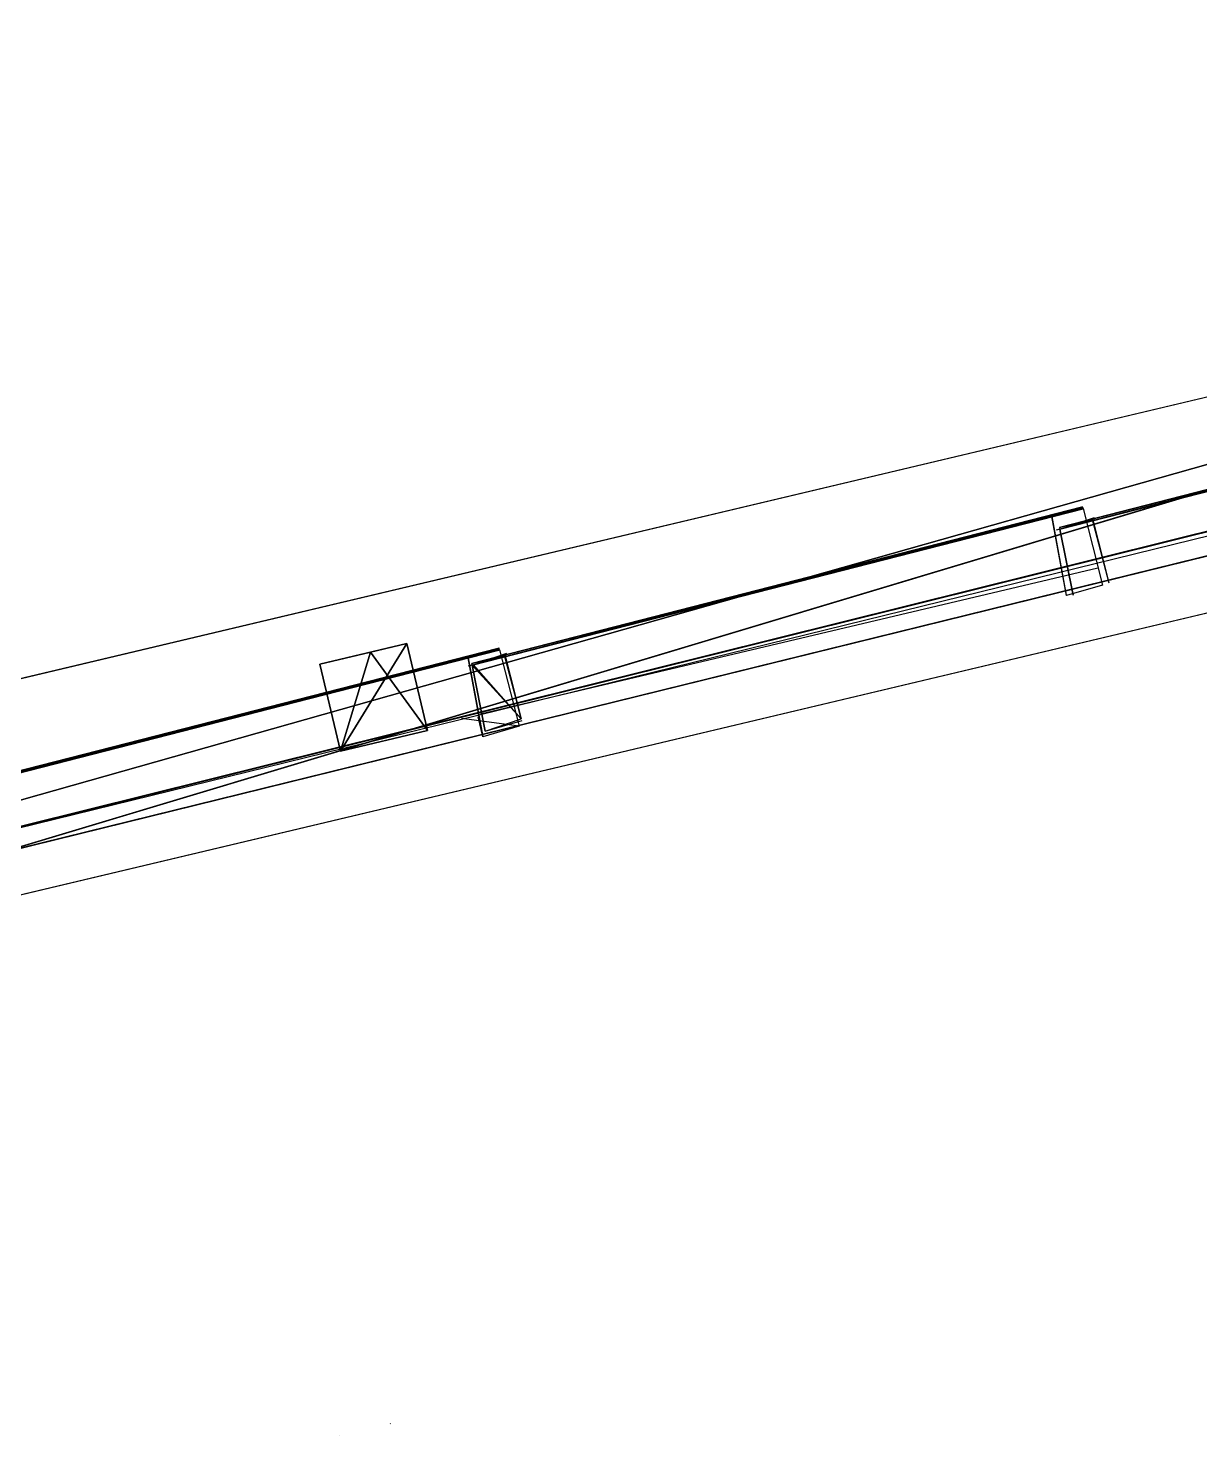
# Model space of a CAD drawing. Extents: x -324 to 583, y -546 to 160.
# Drawn here: x 296.4 to 394.4, y -546 to -428.2 of the extents above; entities that cross this region are included whole.
import ezdxf

# ---------------------------------------------------------------- set-up
doc = ezdxf.new("R2010")
doc.units = 0
doc.header["$MEASUREMENT"] = 0
doc.layers.get('0').update_dxf_attribs({"color": 13, "linetype": 'CONTINUOUS'})

msp = doc.modelspace()

# ---------------------------------------------------------------- linework, layer by layer
at = {"color": 0}
for p, q in [((227.07, -498.93, 41.67), (519.84, -429.41, 42.37)), ((519.84, -429.41, 42.37), (231.14, -516.08, 41.67)), ((519.84, -429.41, 42.37), (231.14, -516.08, 41.67)), ((517.61, -442.17, -1.51), (234.06, -512.01, -1.51)), ((234.06, -512.01, 8.57), (517.61, -442.17, 8.57)), ((517.61, -442.17, -1.51), (234.06, -512.01, -1.51)), ((504.6, -443.09, 41.67), (235.03, -510.12, 41.67)), ((504.6, -443.09, 41.67), (235.03, -510.12, 41.67)), ((504.97, -442.98, 38.21), (235.11, -510.08, 38.21)), ((504.6, -443.09, 41.67), (235.11, -510.08, 38.21)), ((504.6, -443.09, 41.67), (235.11, -510.08, 38.21)), ((473.79, -458.46, 42.34), (231.14, -516.08, 41.67)), ((383.71, -468.54, 39.28), (382, -468.98, 39.29)), ((384.59, -468.43, 41.7), (382.03, -469.08, 41.71)), ((384.62, -468.31, 39.28), (383.71, -468.54, 39.28)), ((384.6, -468.26, 38.2), (384.51, -468.29, 38.2)), ((384.61, -468.28, 38.46), (384.51, -468.29, 38.2)), ((384.61, -468.28, 38.46), (384.51, -468.29, 38.2)), ((384.65, -468.41, 41.7), (384.59, -468.43, 41.7)), ((384.65, -468.41, 41.7), (384.59, -468.43, 41.7)), ((384.65, -468.41, 41.7), (384.59, -468.43, 41.7)), ((384.65, -468.42, 41.86), (384.59, -468.43, 41.7)), ((384.65, -468.42, 41.86), (384.59, -468.43, 41.7)), ((384.62, -468.31, 39.28), (384.61, -468.28, 38.46)), ((384.65, -468.41, 41.7), (384.62, -468.31, 39.28)), ((384.65, -468.41, 41.7), (384.62, -468.31, 39.28)), ((384.65, -468.42, 41.86), (384.65, -468.41, 41.7)), ((382, -468.98, 39.29), (382.03, -469.08, 41.71)), ((382.03, -469.08, 41.71), (383.24, -475.66, 41.43)), ((383.25, -475.68, 41.78), (382.03, -469.08, 41.71)), ((382.71, -470.13, 41.91), (385.6, -469.15, 41.91)), ((385.46, -469.35, 41.91), (382.82, -470.1, 41.91)), ((382.7, -470.13, 41.91), (382.39, -470.22, 41.92)), ((382.67, -469.99, 38.56), (382.71, -470.13, 41.91)), ((382.71, -470.13, 41.91), (382.7, -470.13, 41.91)), ((382.71, -470.14, 42.21), (382.7, -470.13, 41.91)), ((382.82, -470.1, 41.91), (382.71, -470.14, 42.21)), ((382.82, -470.1, 41.91), (382.71, -470.13, 41.91)), ((382.71, -470.13, 41.91), (382.71, -470.13, 42.05)), ((383.82, -475.66, 41.82), (382.71, -470.13, 41.91)), ((382.71, -470.13, 41.91), (382.71, -470.13, 42.05)), ((382.71, -470.13, 42.05), (382.71, -470.14, 42.21)), ((382.71, -470.13, 41.91), (382.71, -470.13, 42.05)), ((382.71, -470.13, 42.05), (382.71, -470.14, 42.21)), ((382.71, -470.13, 41.91), (382.71, -470.13, 42.05)), ((382.71, -470.13, 42.05), (382.71, -470.14, 42.21)), ((383.24, -475.66, 41.43), (383.25, -475.68, 41.78)), ((386.28, -474.81, 41.42), (383.25, -475.68, 41.78)), ((335.68, -480.11, 39.1), (284.66, -493.17, 39.32)), ((284.7, -493.33, 42.98), (335.82, -480.24, 42.76)), ((334.87, -480.36, 40.18), (333.17, -480.8, 40.18)), ((335.76, -480.25, 42.59), (333.19, -480.9, 42.61)), ((335.79, -480.13, 40.17), (334.87, -480.36, 40.18)), ((335.76, -480.25, 42.59), (334.87, -480.36, 40.18)), ((335.76, -480.25, 42.59), (334.87, -480.36, 40.18)), ((335.77, -480.08, 39.1), (335.68, -480.11, 39.1)), ((335.78, -480.09, 39.36), (335.68, -480.11, 39.1)), ((335.78, -480.09, 39.36), (335.68, -480.11, 39.1)), ((335.73, -479.62, -80.05), (335.73, -479.62, -79.81)), ((335.81, -480.23, 42.59), (335.76, -480.25, 42.59)), ((335.81, -480.23, 42.59), (335.76, -480.25, 42.59)), ((335.81, -480.23, 42.59), (335.76, -480.25, 42.59)), ((335.82, -480.24, 42.76), (335.76, -480.25, 42.59)), ((335.82, -480.24, 42.76), (335.76, -480.25, 42.59)), ((335.78, -480.09, 39.36), (335.77, -480.08, 39.1)), ((335.79, -480.13, 40.17), (335.78, -480.09, 39.36)), ((335.81, -480.23, 42.59), (335.79, -480.13, 40.17)), ((335.81, -480.23, 42.59), (335.79, -480.13, 40.17)), ((335.81, -480.23, 42.59), (337.45, -486.62, 42.32)), ((335.82, -480.24, 42.76), (335.81, -480.23, 42.59)), ((333.17, -480.8, 40.18), (333.19, -480.9, 42.61)), ((333.19, -480.9, 42.61), (334.41, -487.48, 42.33)), ((334.42, -487.5, 42.68), (333.19, -480.9, 42.61)), ((333.52, -481.5, 41.78), (333.21, -481.59, 41.78)), ((333.53, -481.5, 41.78), (333.49, -481.36, 38.42)), ((333.53, -481.5, 41.78), (333.52, -481.5, 41.78)), ((333.53, -481.51, 42.08), (333.52, -481.5, 41.78)), ((333.53, -481.5, 41.78), (336.42, -480.52, 41.78)), ((333.64, -481.47, 41.78), (333.53, -481.51, 42.08)), ((333.64, -481.47, 41.78), (333.53, -481.5, 41.78)), ((333.64, -481.47, 41.78), (333.53, -481.5, 41.78)), ((333.53, -481.5, 41.78), (333.53, -481.5, 41.92)), ((333.53, -481.5, 41.92), (333.53, -481.51, 42.08)), ((333.53, -481.5, 41.78), (333.53, -481.5, 41.92)), ((333.53, -481.5, 41.92), (333.53, -481.51, 42.08)), ((333.53, -481.5, 41.78), (333.53, -481.5, 41.92)), ((334.63, -487.02, 41.68), (333.53, -481.5, 41.92)), ((334.63, -487.02, 41.68), (333.53, -481.5, 41.78)), ((334.63, -487.02, 41.68), (333.53, -481.5, 41.78)), ((333.53, -481.5, 41.78), (333.53, -481.5, 41.92)), ((333.53, -481.5, 41.92), (333.53, -481.51, 42.08)), ((336.28, -480.72, 41.77), (333.64, -481.47, 41.78)), ((336.18, -480.57, 41.77), (337.63, -485.99, 41.55)), ((336.28, -480.72, 41.77), (337.63, -485.99, 41.55)), ((336.99, -484.93, -48.11), (336.99, -484.93, -47.74)), ((337.45, -486.62, 42.32), (332.63, -485.96, 42.32)), ((334.41, -487.48, 42.33), (334.02, -485.83, 42.33)), ((334.63, -487.02, 41.68), (337.63, -485.99, 41.55)), ((334.63, -487.02, 41.68), (337.72, -486.15, 41.67)), ((334.41, -487.48, 42.33), (334.42, -487.5, 42.68)), ((337.45, -486.62, 42.32), (334.42, -487.5, 42.68)), ((326.69, -544.98, -2.01), (326.68, -544.97, -2.01)), ((322.46, -545.99, -72.05), (322.46, -545.99, -72.05))]:
    msp.add_line(p, q, dxfattribs=at)
at = {"color": 17}
for p, q in [((235.2, -509.99, 8.11), (517.84, -440.49, 8.11)), ((246.97, -507.14, 41.67), (504.6, -443.09, 41.67)), ((382.71, -470.14, 42.21), (433.83, -457.05, 41.99)), ((426.56, -458.75, 38.37), (382.67, -469.99, 38.56)), ((384.51, -468.29, 38.2), (333.49, -481.36, 38.42)), ((333.53, -481.51, 42.08), (384.65, -468.42, 41.86)), ((384.59, -468.43, 41.7), (383.71, -468.54, 39.28)), ((384.59, -468.43, 41.7), (383.71, -468.54, 39.28)), ((384.61, -468.28, 38.46), (384.6, -468.26, 38.2)), ((384.65, -468.41, 41.7), (386.28, -474.81, 41.42)), ((385.37, -469.2, 41.9), (386.81, -474.62, 41.68)), ((385.46, -469.35, 41.91), (386.81, -474.62, 41.68)), ((383.82, -475.66, 41.82), (382.71, -470.13, 42.05)), ((334.24, -485.59, 8.03), (385.89, -473.37, 7.77)), ((320.79, -481.43, 41.61), (328.06, -479.71, 41.61)), ((320.79, -481.43, 41.61), (328.06, -479.71, 41.61)), ((320.79, -481.43, -81.29), (325.02, -480.43, -81.29)), ((320.79, -481.43, -81.29), (325.02, -480.43, -81.29)), ((325.02, -480.43, -81.29), (328.06, -479.71, -81.29)), ((325.02, -480.43, -81.29), (328.06, -479.71, -81.29)), ((328.06, -479.71, -81.29), (328.06, -479.71, 41.61)), ((329.79, -486.97, 41.61), (328.06, -479.71, 41.61)), ((329.79, -486.97, -81.29), (328.06, -479.71, -81.29)), ((329.79, -486.97, -81.29), (328.06, -479.71, -81.29)), ((328.06, -479.71, -81.29), (328.06, -479.71, 41.61)), ((329.79, -486.97, 41.61), (328.06, -479.71, 41.61)), ((320.79, -481.43, -81.29), (320.79, -481.43, 41.61)), ((320.79, -481.43, 41.61), (322.52, -488.7, 41.61)), ((320.79, -481.43, -81.29), (322.52, -488.7, -81.29)), ((320.79, -481.43, 41.61), (322.52, -488.7, 41.61)), ((320.79, -481.43, -81.29), (320.79, -481.43, 41.61)), ((320.79, -481.43, -81.29), (322.52, -488.7, -81.29)), ((337.63, -485.99, 41.55), (333.53, -481.5, 41.78)), ((337.63, -485.99, 41.55), (333.53, -481.5, 41.78)), ((322.52, -488.7, 41.61), (329.79, -486.97, 41.61)), ((322.52, -488.7, -81.29), (329.79, -486.97, -81.29)), ((322.52, -488.7, -81.29), (329.79, -486.97, -81.29)), ((322.52, -488.7, 41.61), (329.79, -486.97, 41.61)), ((329.79, -486.97, -81.29), (329.79, -486.97, 41.61)), ((329.79, -486.97, -81.29), (329.79, -486.97, 41.61)), ((322.52, -488.7, -81.29), (322.52, -488.7, 41.61)), ((322.52, -488.7, -81.29), (322.52, -488.7, 41.61))]:
    msp.add_line(p, q, dxfattribs=at)

# ---------------------------------------------------------------- meshes
at = {"color": 55}
mesh = msp.add_polyface(dxfattribs=at)
corners = [(232.34, -504.74, -1.51), (216.97, -435.44, -1.51), (215.94, -435.68, -1.51), (219.26, -434.9, -1.51), (207.38, -384.88, -1.51), (334.18, -348.88, -1.51), (206.05, -379.31, -1.51), (218.56, -431.98, -1.51), (234.06, -512.01, -1.51), (517.61, -442.17, -1.51), (336.46, -348.34, -1.51), (388.06, -237.92, -1.51), (390.34, -237.38, -1.51), (442.15, -118.17, -1.51), (437.05, -96.18, -1.51), (442.07, -117.32, -1.51), (446.89, -138.13, -1.51), (461.3, -198.79, -1.51), (466.18, -219.37, -1.51), (466.29, -219.34, -1.51), (473.35, -249.04, -1.51), (516.49, -437.27, -1.51), (286.87, -139.48, -1.51), (338.82, -119.5, -1.51), (285.15, -132.25, -1.51), (294.88, -173.24, -1.51), (368.55, -155.75, -1.51), (370.9, -155.48, -1.51), (371.91, -159.75, -1.51), (376.07, -177.28, -1.51), (385.46, -216.8, -1.51), (389.65, -234.46, -1.51), (335.77, -345.42, -1.51), (314.4, -255.41, -1.51)]
mesh.append_faces([[corners[k] for k in face] for face in [(0, 1, 2), (4, 5, 6), (14, 13, 15), (20, 9, 21), (22, 23, 24), (32, 11, 33)]], dxfattribs={"vtx0": -1, "color": 55})
mesh.append_faces([[corners[k] for k in face] for face in [(1, 0, 3), (5, 9, 10), (11, 9, 12), (13, 9, 16), (16, 9, 17), (17, 9, 18), (18, 9, 19), (19, 9, 20), (23, 26, 14)]], dxfattribs={"vtx0": -1, "vtx1": -1, "color": 55})
mesh.append_faces([[corners[k] for k in face] for face in [(5, 3, 0), (10, 9, 11), (12, 9, 13), (12, 13, 14)]], dxfattribs={"vtx0": -1, "vtx1": -1, "vtx2": -1, "color": 55})
mesh.append_faces([[corners[k] for k in face] for face in [(5, 4, 7), (5, 7, 3), (5, 0, 8), (5, 8, 9), (23, 22, 25), (23, 25, 26), (14, 26, 27), (14, 27, 28), (14, 28, 29), (14, 29, 30), (14, 30, 31), (14, 31, 12), (11, 32, 10)]], dxfattribs={"vtx0": -1, "vtx2": -1, "color": 55})
at = {"color": 0}
mesh = msp.add_polyface(dxfattribs=at)
corners = [(519.84, -429.41, 42.37), (230.02, -511.37, 41.67), (227.07, -498.93, 41.67), (231.14, -516.08, 41.67)]
mesh.append_faces([[corners[k] for k in face] for face in [(0, 1, 2), (1, 0, 3)]], dxfattribs={"vtx0": -1, "color": 0})
mesh = msp.add_polyface(dxfattribs=at)
corners = [(519.84, -429.41, 42.37), (473.79, -458.46, 42.34), (231.14, -516.08, 41.67)]
mesh.append_faces([[corners[k] for k in face] for face in [(0, 1, 2)]], dxfattribs={"color": 0})
at = {"color": 17}
mesh = msp.add_polyface(dxfattribs=at)
corners = [(517.61, -442.17, -1.51), (234.06, -512.01, 8.57), (234.06, -512.01, -1.51), (517.61, -442.17, 7.06), (517.61, -442.17, 8.57)]
mesh.append_faces([[corners[k] for k in face] for face in [(0, 1, 2), (1, 3, 4)]], dxfattribs={"vtx0": -1, "color": 17})
mesh.append_faces([[corners[k] for k in face] for face in [(1, 0, 3)]], dxfattribs={"vtx0": -1, "vtx2": -1, "color": 17})
mesh = msp.add_polyface(dxfattribs=at)
corners = [(504.6, -443.09, 41.67), (235.03, -510.12, 41.67), (246.97, -507.14, 41.67)]
mesh.append_faces([[corners[k] for k in face] for face in [(0, 1, 2)]], dxfattribs={"color": 17})
mesh = msp.add_polyface(dxfattribs=at)
corners = [(235.03, -510.12, 41.67), (235.11, -510.08, 38.21), (504.6, -443.09, 41.67)]
mesh.append_faces([[corners[k] for k in face] for face in [(0, 1, 2)]], dxfattribs={"color": 17})
mesh = msp.add_polyface(dxfattribs=at)
corners = [(504.6, -443.09, 41.67), (235.11, -510.08, 38.21), (504.97, -442.98, 38.21)]
mesh.append_faces([[corners[k] for k in face] for face in [(0, 1, 2)]], dxfattribs={"color": 17})
mesh = msp.add_polyface(dxfattribs=at)
corners = [(426.56, -458.75, 38.37), (433.79, -456.91, 38.59), (433.7, -456.92, 38.35), (382.67, -469.99, 38.56), (382.71, -470.13, 41.91), (433.8, -456.94, 39.41), (433.83, -457.04, 41.83), (433.77, -457.06, 41.83), (433.83, -457.05, 41.99), (382.71, -470.13, 42.05), (382.71, -470.14, 42.21)]
mesh.append_faces([[corners[k] for k in face] for face in [(0, 1, 2), (8, 9, 10)]], dxfattribs={"vtx0": -1, "color": 17})
mesh.append_faces([[corners[k] for k in face] for face in [(1, 4, 5), (5, 4, 6), (6, 4, 7), (7, 4, 8)]], dxfattribs={"vtx0": -1, "vtx1": -1, "color": 17})
mesh.append_faces([[corners[k] for k in face] for face in [(1, 0, 3), (1, 3, 4), (8, 4, 9)]], dxfattribs={"vtx0": -1, "vtx2": -1, "color": 17})
mesh = msp.add_polyface(dxfattribs=at)
corners = [(333.49, -481.36, 38.42), (384.61, -468.28, 38.46), (384.51, -468.29, 38.2), (333.53, -481.5, 41.78), (384.62, -468.31, 39.28), (384.65, -468.41, 41.7), (384.59, -468.43, 41.7), (384.65, -468.42, 41.86), (333.53, -481.5, 41.92), (333.53, -481.51, 42.08)]
mesh.append_faces([[corners[k] for k in face] for face in [(0, 1, 2), (7, 8, 9)]], dxfattribs={"vtx0": -1, "color": 17})
mesh.append_faces([[corners[k] for k in face] for face in [(1, 3, 4), (4, 3, 5), (5, 3, 6), (6, 3, 7)]], dxfattribs={"vtx0": -1, "vtx1": -1, "color": 17})
mesh.append_faces([[corners[k] for k in face] for face in [(1, 0, 3), (7, 3, 8)]], dxfattribs={"vtx0": -1, "vtx2": -1, "color": 17})
mesh = msp.add_polyface(dxfattribs=at)
corners = [(382, -468.98, 39.29), (384.59, -468.43, 41.7), (383.71, -468.54, 39.28), (382.03, -469.08, 41.71)]
mesh.append_faces([[corners[k] for k in face] for face in [(0, 1, 2), (1, 0, 3)]], dxfattribs={"vtx0": -1, "color": 17})
mesh = msp.add_polyface(dxfattribs=at)
corners = [(383.71, -468.54, 39.28), (384.65, -468.41, 41.7), (384.62, -468.31, 39.28), (384.59, -468.43, 41.7)]
mesh.append_faces([[corners[k] for k in face] for face in [(0, 1, 2), (1, 0, 3)]], dxfattribs={"vtx0": -1, "color": 17})
at = {"color": 0}
mesh = msp.add_polyface(dxfattribs=at)
corners = [(384.61, -468.28, 38.46), (384.6, -468.26, 38.2), (384.51, -468.29, 38.2)]
mesh.append_faces([[corners[k] for k in face] for face in [(0, 1, 2)]], dxfattribs={"color": 0})
mesh = msp.add_polyface(dxfattribs=at)
corners = [(384.65, -468.42, 41.86), (384.65, -468.41, 41.7), (384.59, -468.43, 41.7)]
mesh.append_faces([[corners[k] for k in face] for face in [(0, 1, 2)]], dxfattribs={"color": 0})
mesh = msp.add_polyface(dxfattribs=at)
corners = [(382.03, -469.08, 41.71), (383.24, -475.66, 41.43), (383.25, -475.68, 41.78)]
mesh.append_faces([[corners[k] for k in face] for face in [(0, 1, 2)]], dxfattribs={"color": 0})
mesh = msp.add_polyface(dxfattribs=at)
corners = [(382.7, -470.13, 41.91), (382.71, -470.13, 42.05), (382.71, -470.13, 41.91), (382.71, -470.14, 42.21)]
mesh.append_faces([[corners[k] for k in face] for face in [(0, 1, 2), (1, 0, 3)]], dxfattribs={"vtx0": -1, "color": 0})
mesh = msp.add_polyface(dxfattribs=at)
corners = [(382.82, -470.1, 41.91), (382.71, -470.13, 42.05), (382.71, -470.14, 42.21), (382.71, -470.13, 41.91)]
mesh.append_faces([[corners[k] for k in face] for face in [(0, 1, 2), (1, 0, 3)]], dxfattribs={"vtx0": -1, "color": 0})
mesh = msp.add_polyface(dxfattribs=at)
corners = [(382.71, -470.13, 41.91), (382.71, -470.13, 42.05), (383.82, -475.66, 41.82)]
mesh.append_faces([[corners[k] for k in face] for face in [(0, 1, 2)]], dxfattribs={"color": 0})
at = {"color": 17}
mesh = msp.add_polyface(dxfattribs=at)
corners = [(284.66, -493.17, 39.32), (335.78, -480.09, 39.36), (335.68, -480.11, 39.1), (284.7, -493.32, 42.68), (335.79, -480.13, 40.17), (335.81, -480.23, 42.59), (335.76, -480.25, 42.59), (335.82, -480.24, 42.76), (284.7, -493.32, 42.81), (284.7, -493.33, 42.98)]
mesh.append_faces([[corners[k] for k in face] for face in [(0, 1, 2), (7, 8, 9)]], dxfattribs={"vtx0": -1, "color": 17})
mesh.append_faces([[corners[k] for k in face] for face in [(1, 3, 4), (4, 3, 5), (5, 3, 6), (6, 3, 7)]], dxfattribs={"vtx0": -1, "vtx1": -1, "color": 17})
mesh.append_faces([[corners[k] for k in face] for face in [(1, 0, 3), (7, 3, 8)]], dxfattribs={"vtx0": -1, "vtx2": -1, "color": 17})
mesh = msp.add_polyface(dxfattribs=at)
corners = [(320.79, -481.43, 41.61), (325.02, -480.43, -81.29), (320.79, -481.43, -81.29), (328.06, -479.71, -81.29), (328.06, -479.71, 41.61)]
mesh.append_faces([[corners[k] for k in face] for face in [(0, 1, 2), (3, 0, 4)]], dxfattribs={"vtx0": -1, "color": 17})
mesh.append_faces([[corners[k] for k in face] for face in [(1, 0, 3)]], dxfattribs={"vtx0": -1, "vtx1": -1, "color": 17})
mesh = msp.add_polyface(dxfattribs=at)
corners = [(322.52, -488.7, 41.61), (328.06, -479.71, 41.61), (320.79, -481.43, 41.61), (329.79, -486.97, 41.61)]
mesh.append_faces([[corners[k] for k in face] for face in [(0, 1, 2), (1, 0, 3)]], dxfattribs={"vtx0": -1, "color": 17})
mesh = msp.add_polyface(dxfattribs=at)
corners = [(325.02, -480.43, -81.29), (322.52, -488.7, -81.29), (320.79, -481.43, -81.29), (329.79, -486.97, -81.29), (328.06, -479.71, -81.29)]
mesh.append_faces([[corners[k] for k in face] for face in [(0, 1, 2), (3, 0, 4)]], dxfattribs={"vtx0": -1, "color": 17})
mesh.append_faces([[corners[k] for k in face] for face in [(1, 0, 3)]], dxfattribs={"vtx0": -1, "vtx1": -1, "color": 17})
mesh = msp.add_polyface(dxfattribs=at)
corners = [(328.06, -479.71, -81.29), (329.79, -486.97, 41.61), (329.79, -486.97, -81.29), (328.06, -479.71, 41.61)]
mesh.append_faces([[corners[k] for k in face] for face in [(0, 1, 2), (1, 0, 3)]], dxfattribs={"vtx0": -1, "color": 17})
mesh = msp.add_polyface(dxfattribs=at)
corners = [(333.17, -480.8, 40.18), (335.76, -480.25, 42.59), (334.87, -480.36, 40.18), (333.19, -480.9, 42.61)]
mesh.append_faces([[corners[k] for k in face] for face in [(0, 1, 2), (1, 0, 3)]], dxfattribs={"vtx0": -1, "color": 17})
mesh = msp.add_polyface(dxfattribs=at)
corners = [(334.87, -480.36, 40.18), (335.81, -480.23, 42.59), (335.79, -480.13, 40.17), (335.76, -480.25, 42.59)]
mesh.append_faces([[corners[k] for k in face] for face in [(0, 1, 2), (1, 0, 3)]], dxfattribs={"vtx0": -1, "color": 17})
at = {"color": 0}
mesh = msp.add_polyface(dxfattribs=at)
corners = [(335.78, -480.09, 39.36), (335.77, -480.08, 39.1), (335.68, -480.11, 39.1)]
mesh.append_faces([[corners[k] for k in face] for face in [(0, 1, 2)]], dxfattribs={"color": 0})
mesh = msp.add_polyface(dxfattribs=at)
corners = [(335.82, -480.24, 42.76), (335.81, -480.23, 42.59), (335.76, -480.25, 42.59)]
mesh.append_faces([[corners[k] for k in face] for face in [(0, 1, 2)]], dxfattribs={"color": 0})
at = {"color": 17}
mesh = msp.add_polyface(dxfattribs=at)
corners = [(320.79, -481.43, 41.61), (322.52, -488.7, -81.29), (322.52, -488.7, 41.61), (320.79, -481.43, -81.29)]
mesh.append_faces([[corners[k] for k in face] for face in [(0, 1, 2), (1, 0, 3)]], dxfattribs={"vtx0": -1, "color": 17})
at = {"color": 0}
mesh = msp.add_polyface(dxfattribs=at)
corners = [(333.19, -480.9, 42.61), (334.41, -487.48, 42.33), (334.42, -487.5, 42.68)]
mesh.append_faces([[corners[k] for k in face] for face in [(0, 1, 2)]], dxfattribs={"color": 0})
mesh = msp.add_polyface(dxfattribs=at)
corners = [(333.52, -481.5, 41.78), (333.53, -481.5, 41.92), (333.53, -481.5, 41.78), (333.53, -481.51, 42.08)]
mesh.append_faces([[corners[k] for k in face] for face in [(0, 1, 2), (1, 0, 3)]], dxfattribs={"vtx0": -1, "color": 0})
at = {"color": 17}
mesh = msp.add_polyface(dxfattribs=at)
corners = [(337.63, -485.99, 41.55), (333.64, -481.47, 41.78), (333.53, -481.5, 41.78), (336.28, -480.72, 41.77)]
mesh.append_faces([[corners[k] for k in face] for face in [(0, 1, 2), (1, 0, 3)]], dxfattribs={"vtx0": -1, "color": 17})
at = {"color": 0}
mesh = msp.add_polyface(dxfattribs=at)
corners = [(333.64, -481.47, 41.78), (333.53, -481.5, 41.92), (333.53, -481.51, 42.08), (333.53, -481.5, 41.78)]
mesh.append_faces([[corners[k] for k in face] for face in [(0, 1, 2), (1, 0, 3)]], dxfattribs={"vtx0": -1, "color": 0})
mesh = msp.add_polyface(dxfattribs=at)
corners = [(333.53, -481.5, 41.78), (333.53, -481.5, 41.92), (334.63, -487.02, 41.68)]
mesh.append_faces([[corners[k] for k in face] for face in [(0, 1, 2)]], dxfattribs={"color": 0})
at = {"color": 17}
mesh = msp.add_polyface(dxfattribs=at)
corners = [(337.63, -485.99, 41.55), (333.53, -481.5, 41.78), (334.63, -487.02, 41.68)]
mesh.append_faces([[corners[k] for k in face] for face in [(0, 1, 2)]], dxfattribs={"color": 17})
mesh = msp.add_polyface(dxfattribs=at)
corners = [(329.79, -486.97, 41.61), (322.52, -488.7, -81.29), (329.79, -486.97, -81.29), (322.52, -488.7, 41.61)]
mesh.append_faces([[corners[k] for k in face] for face in [(0, 1, 2), (1, 0, 3)]], dxfattribs={"vtx0": -1, "color": 17})

doc.saveas('drawing.dxf')
